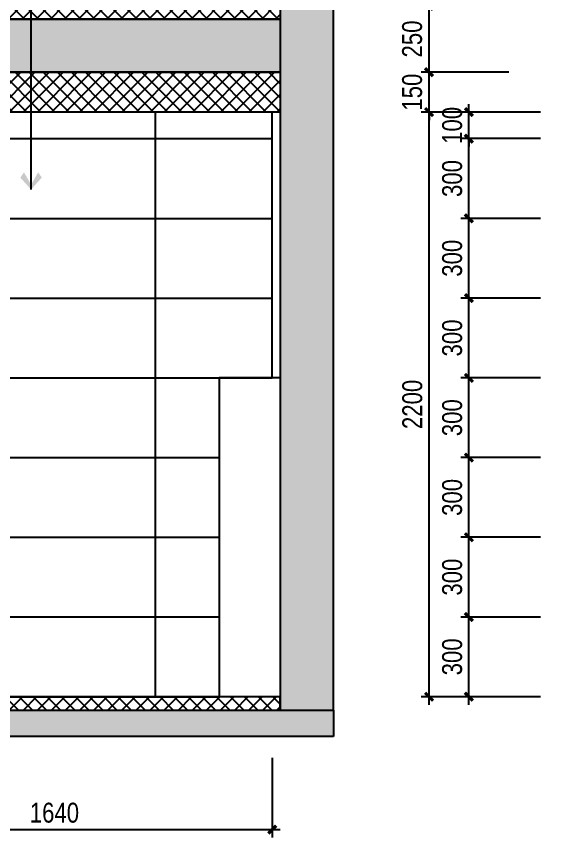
# Model space of a CAD drawing. Extents: x 468514 to 728049, y -74127 to 69080.
# Drawn here: x 591339 to 593342, y 38111 to 41201 of the extents above; entities that cross this region are included whole.
import ezdxf

# ---------------------------------------------------------------- set-up
doc = ezdxf.new("R2010")
doc.units = 0
doc.header["$LTSCALE"] = 500
doc.header["$MEASUREMENT"] = 0
doc.layers.get('Defpoints').update_dxf_attribs({"color": 229})
for name, color, linetype in [('E 立面填充', 250, 'Continuous'), ('E 立面墙体', 245, 'Continuous'), ('E 立面家具、洁具', 153, 'Continuous'), ('E 立面标注尺寸', 9, 'Continuous'), ('E 立面装饰完成线', 225, 'Continuous')]:
    doc.layers.add(name, color=color, linetype=linetype)
doc.styles.add('PDC DIM', font='PMingLiU-ExtB.ttf', dxfattribs={"width": 0.85})
doc.dimstyles.new('PDC-A2', dxfattribs={"dimscale": 0, "dimtxt": 2.5, "dimasz": 1, "dimexe": 1, "dimexo": 1, "dimgap": 0.7, "dimtad": 1, "dimdec": 0, "dimtxsty": 'PDC DIM', "dimblk": 'ARCHTICK', "dimcen": 1, "dimdle": 1, "dimclrd": 8, "dimclre": 8, "dimclrt": 9, "dimadec": 0, "dimazin": 0, "dimtfac": 1, "dimtdec": 0, "dimtix": 1, "dimtmove": 2, "dimatfit": 3, "dimldrblk": 'PDC A2 T R', "dimfxl": 10, "dimfxlon": 1, "dimarcsym": 0})

# ---------------------------------------------------------------- blocks, each defined once
blk = doc.blocks.new('_ArchTick')
at = {"color": 0, "linetype": 'ByBlock', "const_width": 0.4}
blk.add_lwpolyline([(-0.5, -0.5), (0.5, 0.5)], dxfattribs=at)
blk = doc.blocks.new('*D1329')
at = {"layer": 'Defpoints', "color": 0, "transparency": 16777216}
for p in [(590661.7, 38441), (592301.7, 38441), (592301.7, 38141)]:
    blk.add_point(p, dxfattribs=at)
at = {"layer": 'E 立面标注尺寸', "color": 8, "lineweight": -2, "transparency": 16777216}
for p, q in [((590661.7, 38411), (590661.7, 38111)), ((592301.7, 38411), (592301.7, 38111)), ((590631.7, 38141), (592331.7, 38141))]:
    blk.add_line(p, q, dxfattribs=at)
at = {"layer": 'E 立面标注尺寸', "color": 8, "lineweight": -2, "transparency": 16777216, "xscale": 29.99999882274668, "yscale": 29.99999882274668, "zscale": 29.99999882274668, "rotation": 180}
blk.add_blockref('_ArchTick', (590661.7, 38141), dxfattribs=at)
at = {"layer": 'E 立面标注尺寸', "color": 8, "lineweight": -2, "transparency": 16777216, "xscale": 29.99999882274668, "yscale": 29.99999882274668, "zscale": 29.99999882274668}
blk.add_blockref('_ArchTick', (592301.7, 38141), dxfattribs=at)
at = {"layer": 'E 立面标注尺寸', "color": 9, "transparency": 16777216, "insert": (591481.7, 38204.2), "char_height": 75, "attachment_point": 5, "style": 'PDC DIM'}
blk.add_mtext('1640', dxfattribs=at)
blk = doc.blocks.new('PDC A2 T R')
at = {"color": 0, "linetype": 'ByBlock'}
blk.add_line((0, 0), (-2, 0), dxfattribs=at)
for points in [[(-2.15, 0.89), (-1.49, 1.35), (-0.6, 0), (0, 0)], [(-2.15, -0.89), (-1.49, -1.35), (-0.6, 0), (0, 0)]]:
    blk.add_solid(points, dxfattribs=at)
blk = doc.blocks.new('*D1373')
at = {"layer": 'Defpoints', "color": 0}
for p in [(592891.9, 40841), (593341.9, 40841), (593341.9, 38641)]:
    blk.add_point(p, dxfattribs=at)
at = {"layer": 'E 立面标注尺寸', "color": 8, "lineweight": -2}
for p, q in [((592891.9, 38611), (592891.9, 40871)), ((593191.9, 40841), (592861.9, 40841)), ((593191.9, 38641), (592861.9, 38641))]:
    blk.add_line(p, q, dxfattribs=at)
at = {"layer": 'E 立面标注尺寸', "color": 8, "lineweight": -2, "xscale": 29.99999882274668, "yscale": 29.99999882274668, "zscale": 29.99999882274668}
for p, rotation in [((592891.9, 40841), 90), ((592891.9, 38641), 270)]:
    blk.add_blockref('_ArchTick', p, dxfattribs=dict(at, rotation=rotation))
at = {"layer": 'E 立面标注尺寸', "color": 9, "insert": (592829.2, 39741), "char_height": 75, "attachment_point": 5, "rotation": 90, "style": 'PDC DIM'}
blk.add_mtext('2200', dxfattribs=at)
blk = doc.blocks.new('*D1374')
at = {"layer": 'Defpoints', "color": 0}
for p in [(592891.9, 40991), (593341.9, 40991), (593341.9, 40841)]:
    blk.add_point(p, dxfattribs=at)
at = {"layer": 'E 立面标注尺寸', "color": 8, "lineweight": -2}
for p, q in [((592891.9, 40991), (592891.9, 41021)), ((593191.9, 40991), (592861.9, 40991)), ((592891.9, 40841), (592891.9, 40991)), ((593191.9, 40841), (592861.9, 40841)), ((592891.9, 40841), (592891.9, 40811))]:
    blk.add_line(p, q, dxfattribs=at)
at = {"layer": 'E 立面标注尺寸', "color": 8, "lineweight": -2, "xscale": 29.99999882274668, "yscale": 29.99999882274668, "zscale": 29.99999882274668}
for p, rotation in [((592891.9, 40991), 270), ((592891.9, 40841), 90)]:
    blk.add_blockref('_ArchTick', p, dxfattribs=dict(at, rotation=rotation))
at = {"layer": 'E 立面标注尺寸', "color": 9, "insert": (592828.5, 40916), "char_height": 75, "attachment_point": 5, "rotation": 90, "style": 'PDC DIM'}
blk.add_mtext('150', dxfattribs=at)
blk = doc.blocks.new('*D1375')
at = {"layer": 'Defpoints', "color": 0}
for p in [(592891.9, 41241), (593341.9, 41241), (593341.9, 40991)]:
    blk.add_point(p, dxfattribs=at)
at = {"layer": 'E 立面标注尺寸', "color": 8, "lineweight": -2}
for p, q in [((592891.9, 40961), (592891.9, 41271)), ((593191.9, 41241), (592861.9, 41241)), ((593191.9, 40991), (592861.9, 40991))]:
    blk.add_line(p, q, dxfattribs=at)
at = {"layer": 'E 立面标注尺寸', "color": 8, "lineweight": -2, "xscale": 29.99999882274668, "yscale": 29.99999882274668, "zscale": 29.99999882274668}
for p, rotation in [((592891.9, 41241), 90), ((592891.9, 40991), 270)]:
    blk.add_blockref('_ArchTick', p, dxfattribs=dict(at, rotation=rotation))
at = {"layer": 'E 立面标注尺寸', "color": 9, "insert": (592828.5, 41116), "char_height": 75, "attachment_point": 5, "rotation": 90, "style": 'PDC DIM'}
blk.add_mtext('250', dxfattribs=at)
blk = doc.blocks.new('*D1365')
at = {"layer": 'Defpoints', "color": 0, "transparency": 16777216}
for p in [(593041.9, 38941), (593341.9, 38941), (593341.9, 38641)]:
    blk.add_point(p, dxfattribs=at)
at = {"layer": 'E 立面标注尺寸', "color": 8, "lineweight": -2, "transparency": 16777216}
for p, q in [((593041.9, 38611), (593041.9, 38971)), ((593311.9, 38941), (593011.9, 38941)), ((593311.9, 38641), (593011.9, 38641))]:
    blk.add_line(p, q, dxfattribs=at)
at = {"layer": 'E 立面标注尺寸', "color": 8, "lineweight": -2, "transparency": 16777216, "xscale": 29.99999882274668, "yscale": 29.99999882274668, "zscale": 29.99999882274668}
for p, rotation in [((593041.9, 38941), 90), ((593041.9, 38641), 270)]:
    blk.add_blockref('_ArchTick', p, dxfattribs=dict(at, rotation=rotation))
at = {"layer": 'E 立面标注尺寸', "color": 9, "transparency": 16777216, "insert": (592979.2, 38791), "char_height": 75, "attachment_point": 5, "rotation": 90, "style": 'PDC DIM'}
blk.add_mtext('300', dxfattribs=at)
blk = doc.blocks.new('*D1366')
at = {"layer": 'Defpoints', "color": 0, "transparency": 16777216}
for p in [(593041.9, 39241), (593341.9, 39241), (593341.9, 38941)]:
    blk.add_point(p, dxfattribs=at)
at = {"layer": 'E 立面标注尺寸', "color": 8, "lineweight": -2, "transparency": 16777216}
for p, q in [((593041.9, 38911), (593041.9, 39271)), ((593311.9, 39241), (593011.9, 39241)), ((593311.9, 38941), (593011.9, 38941))]:
    blk.add_line(p, q, dxfattribs=at)
at = {"layer": 'E 立面标注尺寸', "color": 8, "lineweight": -2, "transparency": 16777216, "xscale": 29.99999882274668, "yscale": 29.99999882274668, "zscale": 29.99999882274668}
for p, rotation in [((593041.9, 39241), 90), ((593041.9, 38941), 270)]:
    blk.add_blockref('_ArchTick', p, dxfattribs=dict(at, rotation=rotation))
at = {"layer": 'E 立面标注尺寸', "color": 9, "transparency": 16777216, "insert": (592979.2, 39091), "char_height": 75, "attachment_point": 5, "rotation": 90, "style": 'PDC DIM'}
blk.add_mtext('300', dxfattribs=at)
blk = doc.blocks.new('*D1367')
at = {"layer": 'Defpoints', "color": 0, "transparency": 16777216}
for p in [(593041.9, 39541), (593341.9, 39541), (593341.9, 39241)]:
    blk.add_point(p, dxfattribs=at)
at = {"layer": 'E 立面标注尺寸', "color": 8, "lineweight": -2, "transparency": 16777216}
for p, q in [((593041.9, 39211), (593041.9, 39571)), ((593311.9, 39541), (593011.9, 39541)), ((593311.9, 39241), (593011.9, 39241))]:
    blk.add_line(p, q, dxfattribs=at)
at = {"layer": 'E 立面标注尺寸', "color": 8, "lineweight": -2, "transparency": 16777216, "xscale": 29.99999882274668, "yscale": 29.99999882274668, "zscale": 29.99999882274668}
for p, rotation in [((593041.9, 39541), 90), ((593041.9, 39241), 270)]:
    blk.add_blockref('_ArchTick', p, dxfattribs=dict(at, rotation=rotation))
at = {"layer": 'E 立面标注尺寸', "color": 9, "transparency": 16777216, "insert": (592979.2, 39391), "char_height": 75, "attachment_point": 5, "rotation": 90, "style": 'PDC DIM'}
blk.add_mtext('300', dxfattribs=at)
blk = doc.blocks.new('*D1368')
at = {"layer": 'Defpoints', "color": 0, "transparency": 16777216}
for p in [(593041.9, 39841), (593341.9, 39841), (593341.9, 39541)]:
    blk.add_point(p, dxfattribs=at)
at = {"layer": 'E 立面标注尺寸', "color": 8, "lineweight": -2, "transparency": 16777216}
for p, q in [((593041.9, 39511), (593041.9, 39871)), ((593311.9, 39841), (593011.9, 39841)), ((593311.9, 39541), (593011.9, 39541))]:
    blk.add_line(p, q, dxfattribs=at)
at = {"layer": 'E 立面标注尺寸', "color": 8, "lineweight": -2, "transparency": 16777216, "xscale": 29.99999882274668, "yscale": 29.99999882274668, "zscale": 29.99999882274668}
for p, rotation in [((593041.9, 39841), 90), ((593041.9, 39541), 270)]:
    blk.add_blockref('_ArchTick', p, dxfattribs=dict(at, rotation=rotation))
at = {"layer": 'E 立面标注尺寸', "color": 9, "transparency": 16777216, "insert": (592979.2, 39691), "char_height": 75, "attachment_point": 5, "rotation": 90, "style": 'PDC DIM'}
blk.add_mtext('300', dxfattribs=at)
blk = doc.blocks.new('*D1369')
at = {"layer": 'Defpoints', "color": 0, "transparency": 16777216}
for p in [(593041.9, 40141), (593341.9, 40141), (593341.9, 39841)]:
    blk.add_point(p, dxfattribs=at)
at = {"layer": 'E 立面标注尺寸', "color": 8, "lineweight": -2, "transparency": 16777216}
for p, q in [((593041.9, 39811), (593041.9, 40171)), ((593311.9, 40141), (593011.9, 40141)), ((593311.9, 39841), (593011.9, 39841))]:
    blk.add_line(p, q, dxfattribs=at)
at = {"layer": 'E 立面标注尺寸', "color": 8, "lineweight": -2, "transparency": 16777216, "xscale": 29.99999882274668, "yscale": 29.99999882274668, "zscale": 29.99999882274668}
for p, rotation in [((593041.9, 40141), 90), ((593041.9, 39841), 270)]:
    blk.add_blockref('_ArchTick', p, dxfattribs=dict(at, rotation=rotation))
at = {"layer": 'E 立面标注尺寸', "color": 9, "transparency": 16777216, "insert": (592979.2, 39991), "char_height": 75, "attachment_point": 5, "rotation": 90, "style": 'PDC DIM'}
blk.add_mtext('300', dxfattribs=at)
blk = doc.blocks.new('*D1370')
at = {"layer": 'Defpoints', "color": 0, "transparency": 16777216}
for p in [(593041.9, 40441), (593341.9, 40441), (593341.9, 40141)]:
    blk.add_point(p, dxfattribs=at)
at = {"layer": 'E 立面标注尺寸', "color": 8, "lineweight": -2, "transparency": 16777216}
for p, q in [((593041.9, 40111), (593041.9, 40471)), ((593311.9, 40441), (593011.9, 40441)), ((593311.9, 40141), (593011.9, 40141))]:
    blk.add_line(p, q, dxfattribs=at)
at = {"layer": 'E 立面标注尺寸', "color": 8, "lineweight": -2, "transparency": 16777216, "xscale": 29.99999882274668, "yscale": 29.99999882274668, "zscale": 29.99999882274668}
for p, rotation in [((593041.9, 40441), 90), ((593041.9, 40141), 270)]:
    blk.add_blockref('_ArchTick', p, dxfattribs=dict(at, rotation=rotation))
at = {"layer": 'E 立面标注尺寸', "color": 9, "transparency": 16777216, "insert": (592979.2, 40291), "char_height": 75, "attachment_point": 5, "rotation": 90, "style": 'PDC DIM'}
blk.add_mtext('300', dxfattribs=at)
blk = doc.blocks.new('*D1371')
at = {"layer": 'Defpoints', "color": 0, "transparency": 16777216}
for p in [(593041.9, 40741), (593341.9, 40741), (593341.9, 40441)]:
    blk.add_point(p, dxfattribs=at)
at = {"layer": 'E 立面标注尺寸', "color": 8, "lineweight": -2, "transparency": 16777216}
for p, q in [((593041.9, 40411), (593041.9, 40771)), ((593311.9, 40741), (593011.9, 40741)), ((593311.9, 40441), (593011.9, 40441))]:
    blk.add_line(p, q, dxfattribs=at)
at = {"layer": 'E 立面标注尺寸', "color": 8, "lineweight": -2, "transparency": 16777216, "xscale": 29.99999882274668, "yscale": 29.99999882274668, "zscale": 29.99999882274668}
for p, rotation in [((593041.9, 40741), 90), ((593041.9, 40441), 270)]:
    blk.add_blockref('_ArchTick', p, dxfattribs=dict(at, rotation=rotation))
at = {"layer": 'E 立面标注尺寸', "color": 9, "transparency": 16777216, "insert": (592979.2, 40591), "char_height": 75, "attachment_point": 5, "rotation": 90, "style": 'PDC DIM'}
blk.add_mtext('300', dxfattribs=at)
blk = doc.blocks.new('*D1372')
at = {"layer": 'Defpoints', "color": 0}
for p in [(593041.9, 40841), (593341.9, 40841), (593341.9, 40741)]:
    blk.add_point(p, dxfattribs=at)
at = {"layer": 'E 立面标注尺寸', "color": 8, "lineweight": -2}
for p, q in [((593041.9, 40841), (593041.9, 40871)), ((593311.9, 40841), (593011.9, 40841)), ((593041.9, 40741), (593041.9, 40841)), ((593311.9, 40741), (593011.9, 40741)), ((593041.9, 40741), (593041.9, 40711))]:
    blk.add_line(p, q, dxfattribs=at)
at = {"layer": 'E 立面标注尺寸', "color": 8, "lineweight": -2, "xscale": 29.99999882274668, "yscale": 29.99999882274668, "zscale": 29.99999882274668}
for p, rotation in [((593041.9, 40841), 270), ((593041.9, 40741), 90)]:
    blk.add_blockref('_ArchTick', p, dxfattribs=dict(at, rotation=rotation))
at = {"layer": 'E 立面标注尺寸', "color": 9, "insert": (592979.2, 40791), "char_height": 75, "attachment_point": 5, "rotation": 90, "style": 'PDC DIM'}
blk.add_mtext('100', dxfattribs=at)

msp = doc.modelspace()

# ---------------------------------------------------------------- hatches: boundary and pattern name
at = {"layer": 'E 立面填充'}
h = msp.add_hatch(dxfattribs=at)
h.set_pattern_fill('ANSI37', color=256, scale=300)
h.set_pattern_definition([(45, (0, -200), (-26.5165043, 26.5165043), []), (135, (0, -200), (-26.5165043, -26.5165043), [])])
h.paths.add_polyline_path([(590631.7, 40991), (592331.7, 40991), (592331.7, 40841), (590631.7, 40841)])
at = {"layer": 'E 立面墙体'}
h = msp.add_hatch(dxfattribs=at)
h.set_pattern_fill('钢筋混凝土', color=250, scale=10, pattern_type=2)
h.set_pattern_definition([(45, (60609.31, 0), (-35.355339, 35.355339), []), (50, (60609.31, 0), (71.726018, -6.2752135), [7.5, -82.5]), (355, (60609.31, 0), (-13.875133, 75.219213), [6, -66]), (100.4514, (60615.286, -0.52), (57.850938, 68.943954), [6.374019, -70.114211]), (46.1842, (60609.31, 20), (106.724105, -16.551901), [11.25, -123.75]), (96.6356, (60618.2, 18.62), (93.46627, 97.411787), [9.561029, -105.1713]), (351.1842, (60609.31, 20), (93.466195, 97.41186), [9, -99]), (21, (60619.31, 15), (59.690705, -40.261889), [7.5, -82.5]), (326, (60619.31, 15), (24.331533, 72.515005), [6, -66]), (71.4514, (60624.28, 11.645), (84.022263, 32.25305), [6.374019, -70.114211]), (37.5, (60609.308, 0), (1.2159855, 33.2893854), [0.5, -65.2, 0.5, -67, 0.5, -66.25]), (7.5, (60609.31, 0), (26.3069537, 39.4411712), [0.5, -38.2, 0.5, -63.7, 0.5, -25.25]), (327.5, (60587.008, 0), (53.3822436, -2.2554872), [0.5, -25, 0.5, -78, 0.5, -103.5]), (317.5, (60577.01, 0), (58.318617, 10.0104982), [0.5, -32.5, 0.5, -51.8, 0.5, -73.5])])
h.paths.add_polyline_path([(592531.7, 43891), (592331.7, 43891), (592331.7, 38591), (592531.7, 38591)])
h = msp.add_hatch(dxfattribs=at)
h.set_pattern_fill('ANSI37', color=250, scale=300)
h.set_pattern_definition([(45, (54909.31, -250), (-26.5165043, 26.5165043), []), (135, (54909.31, -250), (-26.5165043, -26.5165043), [])])
h.paths.add_polyline_path([(592331.7, 41191), (590631.7, 41191), (590631.7, 41241), (592331.7, 41241)])
h = msp.add_hatch(dxfattribs=at)
h.set_pattern_fill('钢筋混凝土', color=250, scale=10, pattern_type=2)
h.set_pattern_definition([(45, (54909.31, -250), (-35.355339, 35.355339), []), (50, (54909.31, -250), (71.726018, -6.2752135), [7.5, -82.5]), (355, (54909.31, -250), (-13.875133, 75.219213), [6, -66]), (100.4514, (54915.286, -250.52), (57.850938, 68.943954), [6.374019, -70.114211]), (46.1842, (54909.31, -230), (106.724105, -16.551901), [11.25, -123.75]), (96.6356, (54918.2, -231.38), (93.46627, 97.411787), [9.561029, -105.1713]), (351.1842, (54909.31, -230), (93.466195, 97.41186), [9, -99]), (21, (54919.31, -235), (59.690705, -40.261889), [7.5, -82.5]), (326, (54919.31, -235), (24.331533, 72.515005), [6, -66]), (71.4514, (54924.28, -238.355), (84.022263, 32.25305), [6.374019, -70.114211]), (37.5, (54909.308, -250), (1.2159855, 33.2893854), [0.5, -65.2, 0.5, -67, 0.5, -66.25]), (7.5, (54909.31, -250), (26.3069537, 39.4411712), [0.5, -38.2, 0.5, -63.7, 0.5, -25.25]), (327.5, (54887.008, -250), (53.3822436, -2.2554872), [0.5, -25, 0.5, -78, 0.5, -103.5]), (317.5, (54877.01, -250), (58.318617, 10.0104982), [0.5, -32.5, 0.5, -51.8, 0.5, -73.5])])
h.paths.add_polyline_path([(592331.7, 40991), (590631.7, 40991), (590631.7, 41191), (592331.7, 41191)])
h = msp.add_hatch(dxfattribs=at)
h.set_pattern_fill('ANSI37', color=250, scale=300)
h.set_pattern_definition([(45, (60309.31, 0), (-26.5165043, 26.5165043), []), (135, (60309.31, 0), (-26.5165043, -26.5165043), [])])
h.paths.add_polyline_path([(590631.7, 38591), (592331.7, 38591), (592331.7, 38641), (590631.7, 38641)])
h = msp.add_hatch(color=250, dxfattribs=at)
h.dxf.hatch_style = 1
h.paths.add_polyline_path([(592531.7, 38491), (590431.7, 38491), (590431.7, 38591), (592531.7, 38591)])
at = {"layer": 'E 立面家具、洁具'}
h = msp.add_hatch(dxfattribs=at)
h.set_pattern_fill('_USER', color=250, scale=600, angle=90, pattern_type=0)
h.set_pattern_definition([(90, (590661.75, 40941), (-600, 4e-14), [])])
h.paths.add_polyline_path([(592331.7, 40841), (590631.7, 40841), (590631.7, 38641), (592331.7, 38641)])
h = msp.add_hatch(dxfattribs=at)
h.set_pattern_fill('_USER', color=250, scale=300, pattern_type=0)
h.set_pattern_definition([(0, (590631.75, 38641), (0, 300), [])])
h.paths.add_polyline_path([(592101.7, 39841), (592301.7, 39841), (592301.7, 40841), (590661.7, 40841), (590661.7, 38641), (592101.7, 38641)])

# ---------------------------------------------------------------- linework, layer by layer
at = {"layer": 'E 立面墙体'}
for points in [[(592531.7, 43891), (592331.7, 43891), (592331.7, 38591), (592531.7, 38591)], [(592331.7, 40991), (590631.7, 40991), (590631.7, 41191), (592331.7, 41191)], [(592531.7, 38491), (590431.7, 38491), (590431.7, 38591), (592531.7, 38591)]]:
    msp.add_lwpolyline(points, close=True, dxfattribs=at)
at = {"layer": 'E 立面装饰完成线'}
msp.add_line((592301.7, 39841), (592301.7, 40841), dxfattribs=at)
for points in [[(592331.7, 41191), (590631.7, 41191), (590631.7, 41241), (592331.7, 41241)], [(590631.7, 40991), (592331.7, 40991), (592331.7, 40841), (590631.7, 40841)], [(590631.7, 38591), (592331.7, 38591), (592331.7, 38641), (590631.7, 38641)]]:
    msp.add_lwpolyline(points, close=True, dxfattribs=at)
msp.add_lwpolyline([(592331.7, 39841), (592101.7, 39841), (592101.7, 38641)], dxfattribs=at)

# ---------------------------------------------------------------- dimensions: what is measured, and where the dimension line sits
at = {"layer": 'E 立面标注尺寸'}
for base, p1, p2, picture, middle in [((592891.9, 41241), (593341.9, 40991), (593341.9, 41241), '*D1375', (592828.5, 41116)), ((592891.9, 40991), (593341.9, 40841), (593341.9, 40991), '*D1374', (592828.5, 40916)), ((592891.9, 40841), (593341.9, 38641), (593341.9, 40841), '*D1373', (592829.2, 39741)), ((593041.9, 40841), (593341.9, 40741), (593341.9, 40841), '*D1372', (592979.2, 40791)), ((593041.9, 40741), (593341.9, 40441), (593341.9, 40741), '*D1371', (592979.2, 40591)), ((593041.9, 40441), (593341.9, 40141), (593341.9, 40441), '*D1370', (592979.2, 40291)), ((593041.9, 40141), (593341.9, 39841), (593341.9, 40141), '*D1369', (592979.2, 39991)), ((593041.9, 39841), (593341.9, 39541), (593341.9, 39841), '*D1368', (592979.2, 39691)), ((593041.9, 39541), (593341.9, 39241), (593341.9, 39541), '*D1367', (592979.2, 39391)), ((593041.9, 39241), (593341.9, 38941), (593341.9, 39241), '*D1366', (592979.2, 39091)), ((593041.9, 38941), (593341.9, 38641), (593341.9, 38941), '*D1365', (592979.2, 38791))]:
    dim = msp.add_linear_dim(base=base, p1=p1, p2=p2, angle=90, dimstyle='PDC-A2', override={"dimscale": 29.999999}, dxfattribs=at)
    dim.commit()
    dim.dimension.update_dxf_attribs({"geometry": picture, "text_midpoint": middle})
dim = msp.add_linear_dim(base=(592301.7, 38141), p1=(590661.7, 38441), p2=(592301.7, 38441), dimstyle='PDC-A2', override={"dimscale": 29.999999}, dxfattribs=at)
dim.commit()
dim.dimension.update_dxf_attribs({"geometry": '*D1329', "text_midpoint": (591481.7, 38204.2)})

# ---------------------------------------------------------------- leaders
at = {"layer": 'E 立面标注尺寸', "annotation_type": 0, "has_hookline": 1, "hookline_direction": 0, "text_width": 625.9}
msp.add_leader([(591393.8, 40549.8), (591393.8, 44441), (591539.8, 44441)], dimstyle='PDC-A2', override={"dimscale": 29.999999, "dimtad": 0}, dxfattribs=at)

doc.saveas('drawing.dxf')
